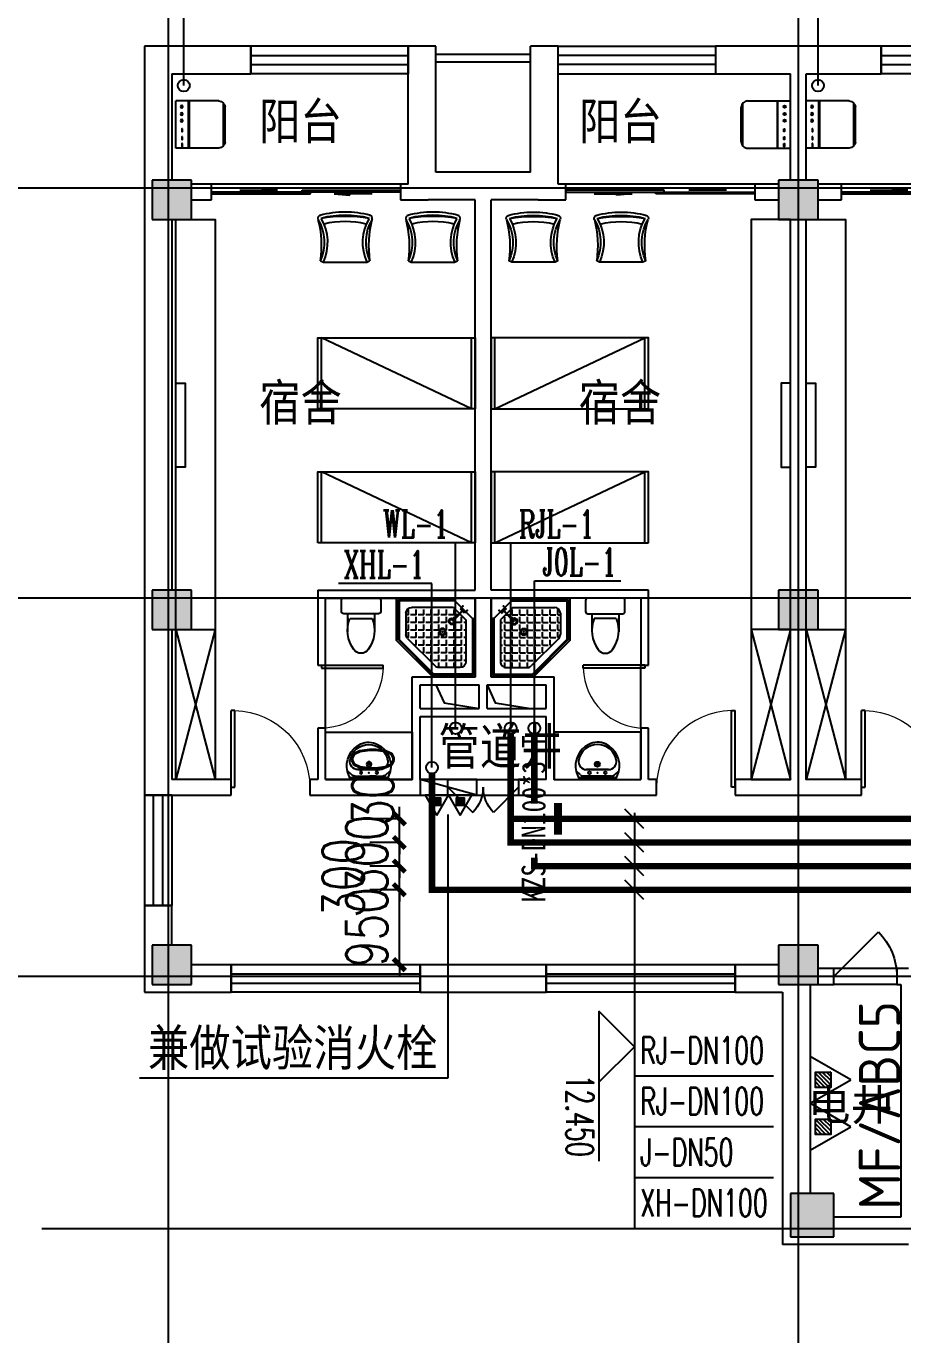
# Model space of a CAD drawing. Extents: x 0 to 2838408, y -923048 to 203859.
# Drawn here: x 2343416 to 2354543, y -625085 to -608488 of the extents above; entities that cross this region are included whole.
import ezdxf
from ezdxf.enums import TextEntityAlignment as Align

# ---------------------------------------------------------------- set-up
doc = ezdxf.new("R2010")
doc.units = 0
doc.header["$LTSCALE"] = 1000
for name, color, linetype in [('A-Fixt', 81, 'Continuous'), ('CLAYER', 7, 'Continuous'), ('COLUMN', 9, 'Continuous'), ('DIM_污水', 3, 'Continuous'), ('DIM_消防', 3, 'Continuous'), ('DIM_热给水', 3, 'Continuous'), ('DIM_给水', 3, 'Continuous'), ('DOOR_FIRE', 4, 'Continuous'), ('DOTE', 8, 'Continuous'), ('E2-栏杆', 92, 'Continuous'), ('EQUIP_灭火器', 7, 'Continuous'), ('PIPE-消防', 1, 'Continuous'), ('PIPE-热给水', 5, 'Continuous'), ('PIPE-给水', 3, 'Continuous'), ('PUB_HATCH', 8, 'Continuous'), ('PUB_TEXT', 7, 'Continuous'), ('TEXT_灭火器', 7, 'Continuous'), ('TWT_DIM', 3, 'Continuous'), ('TWT_ELEV', 3, 'Continuous'), ('TWT_LEAD', 3, 'Continuous'), ('VPIPE-污水', 2, 'Continuous'), ('VPIPE-消防', 1, 'Continuous'), ('VPIPE-热给水', 5, 'Continuous'), ('VPIPE-给水', 3, 'Continuous'), ('WALL', 9, 'Continuous'), ('WINDOW', 4, 'Continuous'), ('WP_F', 1, 'Continuous'), ('XREF', 8, 'Continuous'), ('抗震支吊架', 2, 'Continuous'), ('洁具', 213, 'Continuous'), ('配景', 3, 'Continuous'), ('附件', 70, 'Continuous')]:
    doc.layers.add(name, color=color, linetype=linetype)
doc.styles.add('_TCH_DIM_T3', font='SIMPLEX', dxfattribs={"width": 0.75, "bigfont": 'HZTXT'})
doc.styles.add('_TWT_DIM_ELE', font='SIMPLEX', dxfattribs={"width": 0.8, "height": 2.3, "bigfont": 'HZTXT'})
doc.styles.add('_TWT_PIPEDN', font='SIMPLEX', dxfattribs={"width": 0.8, "height": 2.3, "bigfont": 'HZTXT'})
doc.styles.add('_TWT_SERIAL', font='COMPLEX', dxfattribs={"width": 0.8, "height": 2.3, "bigfont": 'HZTXT'})
doc.styles.add('HZ', font='aaa等高度-单线.shx', dxfattribs={"width": 0.7, "height": 50, "bigfont": 'aaa-hztxt.shx'})
doc.styles.add('kzcad', font='', dxfattribs={"width": 0.8})
doc.styles.get("Standard").update_dxf_attribs({"font": 'geniso.shx', "bigfont": 'hztxt.shx'})
doc.styles.add('黑体', font='')
doc.styles.get('kzcad').set_extended_font_data('SimSun')
doc.styles.get('黑体').set_extended_font_data('SimHei')
doc.dimstyles.new('_TWT_ARCH&&150', dxfattribs={"dimtxt": 525, "dimasz": 150, "dimexe": 375, "dimexo": 450, "dimgap": 150, "dimtad": 1, "dimdec": 0, "dimzin": 0, "dimdsep": 46, "dimtxsty": '_TCH_DIM_T3', "dimblk": 'ARCHTICK', "dimcen": 0.09, "dimclrt": 7, "dimazin": 2, "dimtfac": 1, "dimtdec": 0, "dimtix": 1, "dimtmove": 2, "dimatfit": 3, "dimfxl": 1, "dimtolj": 1, "dimtzin": 0, "dimarcsym": 0})

# ---------------------------------------------------------------- blocks, each defined once
blk = doc.blocks.new('$TwtSys$00000546')
h = blk.add_hatch()
h.set_pattern_fill('ANSI31', color=256, scale=200, style=0)
h.set_pattern_definition([(45, (-38543.802, -6670.83), (-17.67767, 17.67767), [])])
h.paths.add_polyline_path([(-65, 174), (65, 174), (65, 44), (-65, 44)])
for points in [[(0, 344), (-198, 0), (198, 0)], [(-65, 174), (65, 174), (65, 44), (-65, 44)]]:
    blk.add_lwpolyline(points, close=True)
blk = doc.blocks.new('A$C29581A72')
at = {"layer": '附件'}
blk.add_line((750, 200), (30, 0), dxfattribs=at)
blk.add_lwpolyline([(30, 200), (750, 200), (750, 0), (30, 0), (30, 200)], dxfattribs=at)
blk.add_solid([(750, 200), (30, 0), (750, 0), (750, 200)], dxfattribs=at)
at = {"layer": 'EQUIP_灭火器', "xscale": 0.75, "yscale": -0.75, "zscale": 0.75, "rotation": 180}
for p in [(241, 200), (539, 200)]:
    blk.add_blockref('$TwtSys$00000546', p, dxfattribs=at)
at = {"style": 'HZ', "flags": 1}
for tag in ['WHAT', 'SPEC', 'UNIT']:
    blk.add_attdef(tag, (375, 0), '', height=0.001, dxfattribs=at)
blk = doc.blocks.new('1F平面-CAD导入_dwg_Drawing4_t3_dwg_$plan$00001613-474159-1F-927810-1F')
at = {"layer": '洁具'}
for p, q in [((-200, 170), (-430, 170)), ((-30, 250), (-170, 250)), ((-260, -140), (-260, 140)), ((-200, -170), (-200, -220)), ((-170, -250), (-30, -250))]:
    blk.add_line(p, q, dxfattribs=at)
for points in [[(-200, 220), (-200, 170), (-200, -170), (-430, -170)], [(0, -220), (0, 220)]]:
    blk.add_lwpolyline(points, dxfattribs=at)
for centre, radius, start, end in [((-413, -227), 398, 67.4505, 126.6381), ((-170, 220), 30, 90, 180), ((-30, 220), 30, 0, 90), ((-590, 0), 110, 123.4509, 236.5491), ((-413, 227), 398, 233.3619, 292.5495), ((-170, -220), 30, 180, 270), ((-30, -220), 30, 270, 0)]:
    blk.add_arc(centre, radius, start, end, dxfattribs=at)
blk = doc.blocks.new('$lvtry$00000169')
at = {"color": 0}
for p, q in [((259, -36), (259, 0)), ((259, -36), (36, -259)), ((276, -120), (120, -276)), ((144, -151), (291, -298)), ((151, -144), (298, -291)), ((259, -24), (976, -24)), ((259, -36), (964, -36)), ((270, -213), (270, -143)), ((276, -120), (808, -120)), ((366, -213), (366, -143)), ((462, -213), (462, -143)), ((558, -213), (558, -143)), ((655, -213), (655, -143)), ((751, -213), (751, -143)), ((847, -213), (847, -143)), ((964, -36), (976, -24)), ((964, -36), (964, -525)), ((976, -24), (976, -530)), ((36, -259), (0, -259)), ((24, -259), (24, -976)), ((36, -259), (36, -964)), ((120, -276), (120, -808)), ((120, -309), (147, -309)), ((173, -309), (173, -239)), ((173, -309), (243, -309)), ((183, -213), (205, -213)), ((220, -213), (243, -213)), ((270, -213), (340, -213)), ((270, -263), (270, -239)), ((334, -309), (340, -309)), ((366, -213), (436, -213)), ((366, -309), (366, -239)), ((366, -309), (436, -309)), ((462, -213), (532, -213)), ((462, -309), (462, -239)), ((462, -309), (532, -309)), ((558, -213), (628, -213)), ((558, -309), (558, -239)), ((558, -309), (628, -309)), ((655, -213), (725, -213)), ((655, -309), (655, -239)), ((655, -309), (725, -309)), ((751, -213), (821, -213)), ((751, -309), (751, -239)), ((751, -309), (821, -309)), ((847, -213), (880, -213)), ((847, -309), (847, -239)), ((847, -309), (880, -309)), ((880, -192), (880, -460)), ((120, -405), (147, -405)), ((173, -405), (173, -335)), ((173, -405), (243, -405)), ((173, -501), (173, -431)), ((270, -405), (270, -335)), ((270, -405), (340, -405)), ((270, -501), (270, -431)), ((366, -405), (366, -335)), ((366, -405), (379, -405)), ((366, -501), (366, -431)), ((462, -405), (462, -335)), ((462, -405), (532, -405)), ((462, -501), (462, -431)), ((558, -405), (558, -335)), ((558, -405), (628, -405)), ((558, -501), (558, -431)), ((655, -405), (655, -335)), ((655, -405), (725, -405)), ((655, -501), (655, -431)), ((751, -405), (751, -335)), ((751, -405), (821, -405)), ((751, -501), (751, -431)), ((847, -405), (847, -335)), ((847, -405), (880, -405)), ((847, -501), (847, -431)), ((120, -501), (147, -501)), ((120, -598), (147, -598)), ((173, -501), (243, -501)), ((173, -598), (173, -528)), ((173, -598), (243, -598)), ((173, -694), (173, -624)), ((270, -501), (340, -501)), ((270, -598), (270, -528)), ((270, -598), (340, -598)), ((270, -694), (270, -624)), ((366, -501), (436, -501)), ((366, -598), (366, -528)), ((366, -598), (436, -598)), ((366, -694), (366, -624)), ((462, -501), (532, -501)), ((462, -598), (462, -528)), ((462, -598), (532, -598)), ((462, -694), (462, -624)), ((859, -511), (511, -859)), ((964, -525), (525, -964)), ((976, -530), (530, -976)), ((558, -501), (628, -501)), ((558, -598), (558, -528)), ((558, -598), (628, -598)), ((558, -694), (558, -624)), ((655, -501), (725, -501)), ((655, -598), (655, -528)), ((655, -598), (725, -598)), ((655, -694), (655, -624)), ((751, -501), (821, -501)), ((751, -598), (751, -528)), ((751, -598), (773, -598)), ((847, -501), (867, -501)), ((964, -525), (976, -530)), ((120, -694), (147, -694)), ((120, -790), (147, -790)), ((173, -694), (243, -694)), ((173, -790), (173, -720)), ((173, -790), (243, -790)), ((173, -878), (173, -816)), ((270, -694), (340, -694)), ((270, -790), (270, -720)), ((270, -790), (340, -790)), ((270, -880), (270, -816)), ((366, -694), (436, -694)), ((366, -790), (366, -720)), ((366, -790), (436, -790)), ((366, -880), (366, -816)), ((462, -694), (532, -694)), ((462, -790), (462, -720)), ((462, -790), (532, -790)), ((462, -880), (462, -816)), ((558, -694), (628, -694)), ((558, -790), (558, -720)), ((558, -790), (580, -790)), ((655, -694), (676, -694)), ((36, -964), (24, -976)), ((24, -976), (530, -976)), ((36, -964), (525, -964)), ((192, -880), (460, -880)), ((525, -964), (530, -976))]:
    blk.add_line(p, q, dxfattribs=at)
blk.add_lwpolyline([(0, 0), (0, -1000), (540, -1000), (1000, -540), (1000, 0)], close=True)
for points in [[(0, 0), (0, -1000)], [(0, 0), (1000, 0)], [(1000, 0), (1000, -540)], [(136, -190), (148, -178), (132, -162), (121, -174)], [(190, -136), (178, -148), (162, -132), (174, -121)], [(1000, -540), (540, -1000)], [(0, -1000), (540, -1000)]]:
    blk.add_lwpolyline(points, close=True, dxfattribs=at)
for radius in [43.8, 31.1]:
    blk.add_circle((416, -428), radius, dxfattribs=at)
for centre, radius, start, end in [((808, -192), 72, 0, 90), ((296, -296), 40.6, 142.583, 128.4197), ((296, -296), 28.6, 145.828, 125.6599), ((808, -460), 72, 315, 0), ((192, -808), 72, 180, 270), ((460, -808), 72, 270, 315)]:
    blk.add_arc(centre, radius, start, end, dxfattribs=at)
for p in [(103, -156, 0), (156, -102, 0), (416, -428, 0)]:
    blk.add_point(p, dxfattribs=at)
blk = doc.blocks.new('$lvtry$00000178')
at = {"color": 0}
for p, q in [((-238, 0), (238, 0)), ((-214, -36), (-272, -91)), ((-180, -23), (180, -23)), ((-142, -105), (140, -105)), ((140, -105), (-142, -105)), ((216, -37), (268, -91))]:
    blk.add_line(p, q, dxfattribs=at)
blk.add_lwpolyline([(-104, -430, 0.224698), (110, -425, 0.348046), (269, -79), (239, 0), (-241, 0), (-271, -79, 0.356844)], format="xyb", close=True, dxfattribs=at)
for centre, radius in [((-100, -65), 16.3), ((1, -172), 31.6), ((100, -65), 16.3)]:
    blk.add_circle(centre, radius, dxfattribs=at)
at = {"color": 0, "lineweight": 13}
blk.add_circle((1, -172), 23, dxfattribs=at)
at = {"color": 0}
for centre, radius, start, end in [((-142, -205), 100, 90, 190.5602), ((-180, -73), 50, 90, 133.181), ((140, -205), 100, 349.4398, 90), ((180, -73), 50, 44.5607, 90), ((-1, -179), 243, 190.5602, 349.4398)]:
    blk.add_arc(centre, radius, start, end, dxfattribs=at)
for p in [(0, -65), (1, -172)]:
    blk.add_point(p, dxfattribs=at)
blk = doc.blocks.new('A$C70365C93')
at = {"layer": '洁具'}
blk.add_lwpolyline([(-1900, 2300), (-1900, 1700), (-800, 1700), (-800, 2300)], close=True, dxfattribs=at)
blk.add_blockref('$lvtry$00000178', (-1350, 2280), dxfattribs=at)
at = {"layer": '洁具', "rotation": 180}
blk.add_blockref('$lvtry$00000169', (0, 0), dxfattribs=at)
at = {"layer": '洁具', "extrusion": (0, 0, -1), "xscale": -1, "zscale": -1, "rotation": 90}
blk.add_blockref('1F平面-CAD导入_dwg_Drawing4_t3_dwg_$plan$00001613-474159-1F-927810-1F', (1450, 0), dxfattribs=at)
blk = doc.blocks.new('单人床')
at = {"layer": 'A-Fixt'}
for p, q in [((47774, 13973), (48674, 13973)), ((47774, 12073), (48674, 13973)), ((47774, 12073), (48674, 12073))]:
    blk.add_line(p, q, dxfattribs=at)
blk.add_lwpolyline([(47774, 14023), (48674, 14023), (48674, 12023), (47774, 12023), (47774, 14023)], dxfattribs=at)
blk = doc.blocks.new('CH_AP01')
for p, q in [((-311, 17), (-275, 0)), ((-275, 0), (275, 0)), ((275, 0), (311, 17))]:
    blk.add_line(p, q)
for centre, radius, start, end in [((-307, 555), 37.8, 100.1859, 202.8359), ((-1658, 202), 1360, 352.1659, 14.4283), ((-824, 250), 563, 335.5038, 31.0903), ((0, -579), 1213, 74.7104, 105.2896), ((0, -579), 1173, 75.0287, 104.9713), ((0, -1278), 1857, 80.611, 99.389), ((-824, 250), 603, 335.5038, 30.2691), ((0, -579), 1093, 75.8767, 104.1233), ((824, 250), 603, 149.7309, 204.4962), ((824, 250), 563, 148.9097, 204.4962), ((1658, 202), 1360, 165.5717, 187.8341), ((307, 555), 37.8, 337.1641, 79.8141)]:
    blk.add_arc(centre, radius, start, end)
blk = doc.blocks.new('A$C61295E98')
at = {"color": 3}
for p, q in [((544, 598), (0, 598)), ((0, 598), (0, 0)), ((161, 598), (161, 0)), ((170, 0), (170, 598)), ((603, 572), (603, 26)), ((624, 518), (624, 80)), ((544, 0), (0, 0))]:
    blk.add_line(p, q, dxfattribs=at)
for points in [[(82, 540), (75, 540), (75, 577), (82, 577)], [(82, 453), (75, 453), (75, 490), (82, 490)], [(82, 353), (75, 353), (75, 389), (82, 389)]]:
    blk.add_lwpolyline(points, close=True, dxfattribs=at)
for centre in [(74, 250), (74, 164), (74, 71)]:
    blk.add_circle(centre, 15.7, dxfattribs=at)
for centre, start, end in [((544, 518), 360, 90), ((544, 80), 270, 0)]:
    blk.add_arc(centre, 80, start, end, dxfattribs=at)
blk = doc.blocks.new('宿舍')
at = {"layer": 'A-Fixt'}
for p, q in [((47854, 13802), (48354, 15702)), ((48354, 13802), (47854, 15702)), ((47854, 13802), (48354, 13802))]:
    blk.add_line(p, q, dxfattribs=at)
for points in [[(47854, 8602), (48354, 8602), (48354, 15702), (47854, 15702)], [(47854, 10676), (47970, 10676), (47970, 11743), (47854, 11743)]]:
    blk.add_lwpolyline(points, close=True, dxfattribs=at)
at = {"xscale": -1, "rotation": 90}
for p in [(63677, 60475), (63677, 58775)]:
    blk.add_blockref('单人床', p, dxfattribs=at)
at = {"layer": 'A-Fixt', "xscale": -1, "rotation": 180}
for p in [(50002, 9140), (51117, 9140)]:
    blk.add_blockref('CH_AP01', p, dxfattribs=at)
at = {"layer": '配景', "color": 252}
blk.add_blockref('A$C61295E98', (47854, 7097), dxfattribs=at)
blk = doc.blocks.new('$WINLIB2D$00000001')
at = {"color": 0}
for points in [[(-0.5, 0.5), (-0.5, -0.5)], [(-0.5, 0.5), (0.5, 0.5)], [(0.5, -0.5), (0.5, 0.5)], [(0.5, 0.1667), (-0.5, 0.1667)], [(0.5, -0.1667), (-0.5, -0.1667)], [(-0.5, -0.5), (0.5, -0.5)]]:
    blk.add_lwpolyline(points, dxfattribs=at)
blk = doc.blocks.new('$DorLib2D$00000131')
at = {"color": 0, "linetype": 'Continuous'}
for p, q in [((0.15, 0.125), (0.2319, 0.1973)), ((0.2319, 0.1973), (0.2319, 0.125)), ((-0.5, 0.125), (-0.5, 0)), ((0.0192, 0.125), (-0.5, 0.125)), ((0.0192, 0), (0.0192, 0.125)), ((0.35, 0.125), (0.15, 0.125)), ((-0.5, 0), (0.0192, 0)), ((-0.024, 0), (0.5, 0)), ((-0.024, -0.125), (-0.024, 0)), ((0.5, 0), (0.5, -0.125)), ((-0.35, -0.125), (-0.15, -0.125)), ((-0.2319, -0.1973), (-0.2319, -0.125)), ((-0.15, -0.125), (-0.2319, -0.1973)), ((0.5, -0.125), (-0.024, -0.125))]:
    blk.add_line(p, q, dxfattribs=at)
blk = doc.blocks.new('$DorLib2D$00000114')
at = {"color": 0}
blk.add_line((0.5, 0), (-0.207, 0.707), dxfattribs=at)
blk.add_arc((0.5, 0), 1, 135, 180, dxfattribs=at)
blk = doc.blocks.new('$DorLib2D$00000116')
at = {"color": 0}
for p, q in [((-0.5, 0), (-0.146, 0.354)), ((0.5, 0), (0.146, 0.354))]:
    blk.add_line(p, q, dxfattribs=at)
for centre, start, end in [((-0.5, 0), 0, 45), ((0.5, 0), 135, 180)]:
    blk.add_arc(centre, 0.5, start, end, dxfattribs=at)
blk = doc.blocks.new('$DorLib2D$00000001')
for p, q in [((0.45, 0.975), (0.5, 0.975)), ((0.45, 0), (0.45, 0.975)), ((0.5, 0), (0.5, 0.975)), ((0.5, 0), (0.45, 0))]:
    blk.add_line(p, q)
at = {"lineweight": 13}
blk.add_arc((0.475, 0), 0.975, 91.4693, 180, dxfattribs=at)
blk = doc.blocks.new('4F1')
at = {"layer": 'PUB_HATCH'}
for points in [[(2345516.7, -610441.3), (2345016.7, -610441.3), (2345016.7, -610941.3), (2345516.7, -610941.3)], [(2353466.7, -610441.3), (2352966.7, -610441.3), (2352966.7, -610941.3), (2353466.7, -610941.3)], [(2345516.7, -615641.3), (2345016.7, -615641.3), (2345016.7, -616141.3), (2345516.7, -616141.3)], [(2353466.7, -615641.3), (2352966.7, -615641.3), (2352966.7, -616141.3), (2353466.7, -616141.3)], [(2345516.7, -620141.3), (2345016.7, -620141.3), (2345016.7, -620641.3), (2345516.7, -620641.3)], [(2353466.7, -620141.3), (2352966.7, -620141.3), (2352966.7, -620641.3), (2353466.7, -620641.3)], [(2353666.7, -623291.3), (2353116.7, -623291.3), (2353116.7, -623841.3), (2353666.7, -623841.3)]]:
    blk.add_hatch(color=256, dxfattribs=at).paths.add_polyline_path(points)
for points in [[(2348616.7, -616841.3), (2348720.3, -617071.5), (2349166.7, -617141.3)], [(2349266.7, -616841.3), (2349370.3, -617071.5), (2349816.7, -617141.3)]]:
    blk.add_lwpolyline(points)
at = {"layer": 'COLUMN'}
for p, q in [((2345516.7, -610441.3), (2345016.7, -610441.3)), ((2345016.7, -610441.3), (2345016.7, -610941.3)), ((2345516.7, -610941.3), (2345516.7, -610441.3)), ((2353466.7, -610441.3), (2352966.7, -610441.3)), ((2352966.7, -610441.3), (2352966.7, -610941.3)), ((2353466.7, -610941.3), (2353466.7, -610441.3)), ((2345016.7, -610941.3), (2345516.7, -610941.3)), ((2352966.7, -610941.3), (2353466.7, -610941.3)), ((2345516.7, -615641.3), (2345016.7, -615641.3)), ((2345016.7, -615641.3), (2345016.7, -616141.3)), ((2345516.7, -616141.3), (2345516.7, -615641.3)), ((2353466.7, -615641.3), (2352966.7, -615641.3)), ((2352966.7, -615641.3), (2352966.7, -616141.3)), ((2353466.7, -616141.3), (2353466.7, -615641.3)), ((2345016.7, -616141.3), (2345516.7, -616141.3)), ((2352966.7, -616141.3), (2353466.7, -616141.3)), ((2345516.7, -620141.3), (2345016.7, -620141.3)), ((2345016.7, -620141.3), (2345016.7, -620641.3)), ((2345516.7, -620641.3), (2345516.7, -620141.3)), ((2353466.7, -620141.3), (2352966.7, -620141.3)), ((2352966.7, -620141.3), (2352966.7, -620641.3)), ((2353466.7, -620641.3), (2353466.7, -620141.3)), ((2345016.7, -620641.3), (2345516.7, -620641.3)), ((2352966.7, -620641.3), (2353466.7, -620641.3)), ((2353666.7, -623291.3), (2353116.7, -623291.3)), ((2353116.7, -623291.3), (2353116.7, -623841.3)), ((2353666.7, -623841.3), (2353666.7, -623291.3)), ((2353116.7, -623841.3), (2353666.7, -623841.3))]:
    blk.add_line(p, q, dxfattribs=at)
at = {"layer": 'DOOR_FIRE'}
for p, q in [((2348766.7, -618041.3), (2349666.7, -618041.3)), ((2348766.7, -618241.3), (2349666.7, -618241.3)), ((2354466.7, -620441.3, 100), (2353666.7, -620441.3, 100)), ((2354466.7, -620641.3, 100), (2353666.7, -620641.3, 100))]:
    blk.add_line(p, q, dxfattribs=at)
at = {"layer": 'DOTE'}
for p, q in [((2345216.7, -606941.3), (2345216.7, -690141.3)), ((2345216.7, -606941.3), (2345216.7, -612391.2)), ((2353216.7, -606941.3), (2353216.7, -690141.3)), ((2453916.7, -610541.3), (2343216.7, -610541.3)), ((2453916.7, -610541.3), (2343216.7, -610541.3)), ((2346821.2, -610541.3), (2343216.7, -610541.3)), ((2453916.7, -615741.3), (2343216.7, -615741.3)), ((2453916.7, -620541.3), (2343216.7, -620541.3)), ((2364062.1, -623741.3), (2343616.1, -623741.3))]:
    blk.add_line(p, q, dxfattribs=at)
at = {"layer": 'E2-栏杆'}
for points in [[(2348616.7, -608841.3), (2349816.7, -608841.3)], [(2348616.7, -608941.3), (2349816.7, -608941.3)]]:
    blk.add_lwpolyline(points, dxfattribs=at)
at = {"layer": 'WALL'}
for p, q in [((2346266.7, -608741.3), (2344916.7, -608741.3)), ((2344916.7, -608741.3), (2344916.7, -610541.3)), ((2346266.7, -609091.3), (2346266.7, -608741.3)), ((2348616.7, -608741.3), (2348266.7, -608741.3)), ((2348266.7, -608741.3), (2348266.7, -609091.3)), ((2348616.7, -610341.3), (2348616.7, -608741.3)), ((2349816.7, -610341.3), (2349816.7, -608741.3)), ((2350166.7, -608741.3), (2349816.7, -608741.3)), ((2350166.7, -609091.3), (2350166.7, -608741.3)), ((2353216.7, -608741.3), (2352166.7, -608741.3)), ((2352166.7, -608741.3), (2352166.7, -609091.3)), ((2354266.7, -608741.3), (2353216.7, -608741.3)), ((2354266.7, -609091.3), (2354266.7, -608741.3)), ((2345266.7, -609091.3), (2346266.7, -609091.3)), ((2345266.7, -609091.3), (2345266.7, -610441.3)), ((2348266.7, -610491.3), (2348266.7, -609091.3)), ((2350166.7, -610491.3), (2350166.7, -609091.3)), ((2352166.7, -609091.3), (2353116.7, -609091.3)), ((2353116.7, -610441.3), (2353116.7, -609091.3)), ((2353316.7, -609091.3), (2354266.7, -609091.3)), ((2353316.7, -610441.3), (2353316.7, -609091.3)), ((2349216.7, -610341.3), (2348616.7, -610341.3)), ((2349816.7, -610341.3), (2349216.7, -610341.3)), ((2344916.7, -610541.3), (2344916.7, -615891.3)), ((2345766.7, -610491.3), (2345516.7, -610491.3)), ((2345766.7, -610691.3), (2345766.7, -610491.3)), ((2348266.7, -610491.3), (2348166.7, -610491.3)), ((2348166.7, -610491.3), (2348166.7, -610691.3)), ((2350266.7, -610491.3), (2350166.7, -610491.3)), ((2350266.7, -610691.3), (2350266.7, -610491.3)), ((2352966.7, -610491.3), (2352666.7, -610491.3)), ((2352666.7, -610491.3), (2352666.7, -610691.3)), ((2353766.7, -610491.3), (2353466.7, -610491.3)), ((2353766.7, -610691.3), (2353766.7, -610491.3)), ((2345516.7, -610691.3), (2345766.7, -610691.3)), ((2348166.7, -610691.3), (2348516.7, -610691.3)), ((2349116.7, -610691.3), (2348516.7, -610691.3)), ((2349116.7, -615641.3), (2349116.7, -610691.3)), ((2349916.7, -610691.3), (2349316.7, -610691.3)), ((2349316.7, -615641.3), (2349316.7, -610691.3)), ((2349916.7, -610691.3), (2350266.7, -610691.3)), ((2352666.7, -610691.3), (2352966.7, -610691.3)), ((2353466.7, -610691.3), (2353766.7, -610691.3)), ((2345266.7, -610941.3), (2345266.7, -615641.3)), ((2353116.7, -615641.3), (2353116.7, -610941.3)), ((2353316.7, -615641.3), (2353316.7, -610941.3)), ((2347116.7, -615641.3), (2349116.7, -615641.3)), ((2347116.7, -615641.3), (2347116.7, -616591.3)), ((2347216.7, -615741.3), (2349116.7, -615741.3)), ((2347216.7, -616591.3), (2347216.7, -615741.3)), ((2349116.7, -616741.3), (2349116.7, -615741.3)), ((2351316.7, -615641.3), (2349316.7, -615641.3)), ((2349316.7, -616741.3), (2349316.7, -615741.3)), ((2351216.7, -615741.3), (2349316.7, -615741.3)), ((2351216.7, -615741.3), (2351216.7, -616591.3)), ((2351316.7, -616591.3), (2351316.7, -615641.3)), ((2344916.7, -615891.3), (2344916.7, -618141.3)), ((2345266.7, -616141.3), (2345266.7, -618041.3)), ((2353116.7, -618041.3), (2353116.7, -616141.3)), ((2353316.7, -618041.3), (2353316.7, -616141.3)), ((2347116.7, -616591.3), (2347216.7, -616591.3)), ((2351216.7, -616591.3), (2351316.7, -616591.3)), ((2348316.7, -616741.3), (2349116.7, -616741.3)), ((2348316.7, -617241.3), (2348316.7, -616741.3)), ((2349316.7, -616741.3), (2350116.7, -616741.3)), ((2350116.7, -617241.3), (2350116.7, -616741.3)), ((2348416.7, -616841.3), (2349166.7, -616841.3)), ((2348416.7, -617141.3), (2348416.7, -616841.3)), ((2349166.7, -617141.3), (2349166.7, -616841.3)), ((2349266.7, -616841.3), (2350016.7, -616841.3)), ((2349266.7, -617141.3), (2349266.7, -616841.3)), ((2350016.7, -617141.3), (2350016.7, -616841.3)), ((2348316.7, -618041.3), (2348316.7, -617241.3)), ((2348416.7, -617141.3), (2349166.7, -617141.3)), ((2348416.7, -617241.3), (2349216.7, -617241.3)), ((2348416.7, -618041.3), (2348416.7, -617241.3)), ((2349216.7, -617241.3), (2350016.7, -617241.3)), ((2349266.7, -617141.3), (2350016.7, -617141.3)), ((2350016.7, -618041.3), (2350016.7, -617241.3)), ((2350116.7, -618041.3), (2350116.7, -617241.3)), ((2347216.7, -617391.3), (2347116.7, -617391.3)), ((2347116.7, -617391.3), (2347116.7, -618041.3)), ((2347216.7, -618041.3), (2347216.7, -617391.3)), ((2351316.7, -617391.3), (2351216.7, -617391.3)), ((2351216.7, -617391.3), (2351216.7, -618041.3)), ((2351316.7, -618041.3), (2351316.7, -617391.3)), ((2346016.7, -618041.3), (2345266.7, -618041.3)), ((2346016.7, -618241.3), (2346016.7, -618041.3)), ((2347116.7, -618041.3), (2347016.7, -618041.3)), ((2347016.7, -618041.3), (2347016.7, -618241.3)), ((2347216.7, -618041.3), (2348316.7, -618041.3)), ((2348766.7, -618041.3), (2348416.7, -618041.3)), ((2348766.7, -618241.3), (2348766.7, -618041.3)), ((2350016.7, -618041.3), (2349666.7, -618041.3)), ((2349666.7, -618041.3), (2349666.7, -618241.3)), ((2350116.7, -618041.3), (2351216.7, -618041.3)), ((2351416.7, -618041.3), (2351316.7, -618041.3)), ((2351416.7, -618241.3), (2351416.7, -618041.3)), ((2353116.7, -618041.3), (2352416.7, -618041.3)), ((2352416.7, -618041.3), (2352416.7, -618241.3)), ((2354016.7, -618041.3), (2353316.7, -618041.3)), ((2354016.7, -618241.3), (2354016.7, -618041.3)), ((2344916.7, -618141.3), (2344916.7, -618241.3)), ((2344916.7, -618241.3), (2345266.7, -618241.3)), ((2345266.7, -618241.3), (2346016.7, -618241.3)), ((2347016.7, -618241.3), (2347116.7, -618241.3)), ((2347116.7, -618241.3), (2348316.7, -618241.3)), ((2348316.7, -618241.3), (2348766.7, -618241.3)), ((2349666.7, -618241.3), (2350116.7, -618241.3)), ((2350116.7, -618241.3), (2351316.7, -618241.3)), ((2351316.7, -618241.3), (2351416.7, -618241.3)), ((2352416.7, -618241.3), (2353216.7, -618241.3)), ((2353216.7, -618241.3), (2354016.7, -618241.3)), ((2345266.7, -619641.3), (2344916.7, -619641.3)), ((2344916.7, -619641.3), (2344916.7, -620741.3)), ((2345266.7, -620141.3), (2345266.7, -619641.3)), ((2346017.2, -620391.3), (2345516.7, -620391.3)), ((2346017.2, -620741.3), (2346017.2, -620391.3)), ((2350016.7, -620391.3), (2348417.2, -620391.3)), ((2348417.2, -620391.3), (2348417.2, -620741.3)), ((2350016.7, -620741.3), (2350016.7, -620391.3)), ((2352966.7, -620391.3), (2352416.7, -620391.3)), ((2352416.7, -620391.3), (2352416.7, -620741.3)), ((2353666.7, -620441.3), (2353466.7, -620441.3)), ((2353666.7, -620641.3), (2353666.7, -620441.3)), ((2354616.7, -620441.3), (2354466.7, -620441.3)), ((2354466.7, -620441.3), (2354466.7, -620641.3)), ((2344916.7, -620741.3), (2346017.2, -620741.3)), ((2348417.2, -620741.3), (2350016.7, -620741.3)), ((2352416.7, -620741.3), (2353016.7, -620741.3)), ((2353016.7, -620741.3), (2353016.7, -623941.3)), ((2353366.7, -620641.3), (2353366.7, -623291.3)), ((2353466.7, -620641.3), (2353666.7, -620641.3)), ((2354466.7, -620641.3), (2354516.7, -620641.3)), ((2354516.7, -620641.3), (2354516.7, -623591.3)), ((2354516.7, -623591.3), (2353666.7, -623591.3)), ((2354616.7, -623941.3), (2353016.7, -623941.3))]:
    blk.add_line(p, q, dxfattribs=at)
at = {"layer": 'WINDOW'}
for p, q in [((2348166.7, -610491.3), (2345766.7, -610491.3)), ((2352666.7, -610491.3), (2350266.7, -610491.3)), ((2356166.7, -610491.3), (2353766.7, -610491.3)), ((2347216.7, -617391.3), (2347216.7, -616591.3)), ((2351216.7, -617391.3), (2351216.7, -616591.3))]:
    blk.add_line(p, q, dxfattribs=at)
at = {"xscale": -1, "rotation": 180}
for name, p in [('宿舍', (2297462.9, -602339.6)), ('宿舍', (2305462.9, -602339.6)), ('A$C70365C93', (2349116.7, -615741.3))]:
    blk.add_blockref(name, p, dxfattribs=at)
at = {"rotation": 180}
for name, p in [('宿舍', (2400970.6, -602339.6)), ('A$C70365C93', (2349316.7, -615741.3))]:
    blk.add_blockref(name, p, dxfattribs=at)
at = {"layer": 'DOOR_FIRE', "xscale": 900, "yscale": -900, "zscale": 200}
blk.add_blockref('$DorLib2D$00000116', (2349216.7, -618141.3), dxfattribs=at)
at = {"layer": 'DOOR_FIRE', "xscale": 800, "yscale": -800, "zscale": 200, "rotation": 180}
blk.add_blockref('$DorLib2D$00000114', (2354066.7, -620541.3), dxfattribs=at)
at = {"layer": 'WINDOW'}
for name, p, xscale, yscale, zscale, rotation in [('$WINLIB2D$00000001', (2347266.7, -608916.3), 2000, 350, 2000, 180.000000000001), ('$WINLIB2D$00000001', (2351166.7, -608916.3), -2000, 350, -2000, 180), ('$WINLIB2D$00000001', (2355266.7, -608916.3), 2000, 350, 2000, 179.999999999997), ('$DorLib2D$00000131', (2346966.7, -610591.3), 2400, -200, 2400, 180), ('$DorLib2D$00000131', (2351466.7, -610591.3), -2400, -200, -2400, 180), ('$DorLib2D$00000131', (2354966.7, -610591.3), 2400, -200, 2400, 180), ('$DorLib2D$00000001', (2347166.7, -616991.3), 800, -800, 800, 90), ('$DorLib2D$00000001', (2351266.7, -616991.3), 800, 800, 800, 90), ('$WINLIB2D$00000001', (2345091.7, -618941.3), 1400, 350, 1400, 270.0000000000056), ('$WINLIB2D$00000001', (2347217.2, -620566.3), 2400, 350, 2400, 179.9999999999996), ('$WINLIB2D$00000001', (2351216.7, -620566.3), 2400, 350, 2400, 179.9999999999996)]:
    blk.add_blockref(name, p, dxfattribs=dict(at, xscale=xscale, yscale=yscale, zscale=zscale, rotation=rotation))
at = {"layer": 'WINDOW', "yscale": 1000}
for p, xscale, zscale in [((2346516.7, -618141.3), -1000, -1000), ((2351916.7, -618141.3), 1000, 1000), ((2354516.7, -618141.3), -1000, -1000)]:
    blk.add_blockref('$DorLib2D$00000001', p, dxfattribs=dict(at, xscale=xscale, zscale=zscale))
at = {"layer": 'CLAYER'}
blk.add_text('管道井', height=525, dxfattribs=at).set_placement((2348649.1, -617904.3))
at = {"layer": 'CLAYER', "style": '黑体'}
blk.add_text('电井', height=394.3, dxfattribs=at).set_placement((2353339.4, -622365.2))
at = {"layer": 'PUB_TEXT'}
for s, p in [('阳台', (2346373.5, -609973.2)), ('阳台', (2350433.9, -609973.2)), ('宿舍', (2346373.5, -613541)), ('宿舍', (2350427.9, -613541))]:
    blk.add_text(s, height=525, dxfattribs=at).set_placement(p)
blk = doc.blocks.new('_ArchTick')
at = {"color": 0, "linetype": 'ByBlock', "const_width": 0.4}
blk.add_lwpolyline([(-0.5, -0.5), (0.5, 0.5)], dxfattribs=at)
blk = doc.blocks.new('*D3001')
at = {"layer": 'Defpoints', "color": 0, "linetype": 'ByBlock', "transparency": 16777216}
for p in [(2348153, -618541), (2348567, -618541), (2348567, -618841)]:
    blk.add_point(p, dxfattribs=at)
at = {"layer": 'TWT_DIM', "color": 0, "linetype": 'ByBlock', "lineweight": -2, "transparency": 16777216}
for p, q in [((2348153, -618541), (2348153, -618391)), ((2348117, -618541), (2347778, -618541)), ((2348153, -618841), (2348153, -618541)), ((2348117, -618841), (2347778, -618841)), ((2348153, -618841), (2348153, -618991))]:
    blk.add_line(p, q, dxfattribs=at)
at = {"layer": 'TWT_DIM', "color": 0, "linetype": 'ByBlock', "lineweight": -2, "transparency": 16777216, "xscale": 150, "yscale": 150, "zscale": 150}
for p, rotation in [((2348153, -618541), 270), ((2348153, -618841), 90)]:
    blk.add_blockref('_ArchTick', p, dxfattribs=dict(at, rotation=rotation))
at = {"layer": 'TWT_DIM', "color": 7, "linetype": 'ByBlock', "transparency": 16777216, "insert": (2347815, -618121), "char_height": 525, "attachment_point": 5, "rotation": 90, "style": '_TCH_DIM_T3'}
blk.add_mtext('\\A1;300', dxfattribs=at)
blk = doc.blocks.new('*D3002')
at = {"layer": 'Defpoints', "color": 0, "linetype": 'ByBlock', "transparency": 16777216}
for p in [(2348153, -618841), (2348567, -618841), (2348567, -619141)]:
    blk.add_point(p, dxfattribs=at)
at = {"layer": 'TWT_DIM', "color": 0, "linetype": 'ByBlock', "lineweight": -2, "transparency": 16777216}
for p, q in [((2348153, -618841), (2348153, -618691)), ((2348117, -618841), (2347778, -618841)), ((2348153, -619141), (2348153, -618841)), ((2348117, -619141), (2347778, -619141)), ((2348153, -619141), (2348153, -619291))]:
    blk.add_line(p, q, dxfattribs=at)
at = {"layer": 'TWT_DIM', "color": 0, "linetype": 'ByBlock', "lineweight": -2, "transparency": 16777216, "xscale": 150, "yscale": 150, "zscale": 150}
for p, rotation in [((2348153, -618841), 270), ((2348153, -619141), 90)]:
    blk.add_blockref('_ArchTick', p, dxfattribs=dict(at, rotation=rotation))
at = {"layer": 'TWT_DIM', "color": 7, "linetype": 'ByBlock', "transparency": 16777216, "insert": (2347740, -618991), "char_height": 525, "attachment_point": 5, "rotation": 90, "style": '_TCH_DIM_T3'}
blk.add_mtext('\\A1;300', dxfattribs=at)
blk = doc.blocks.new('*D3003')
at = {"layer": 'Defpoints', "color": 0, "linetype": 'ByBlock', "transparency": 16777216}
for p in [(2348153, -619141), (2348567, -619141), (2348567, -619441)]:
    blk.add_point(p, dxfattribs=at)
at = {"layer": 'TWT_DIM', "color": 0, "linetype": 'ByBlock', "lineweight": -2, "transparency": 16777216}
for p, q in [((2348153, -619141), (2348153, -618991)), ((2348117, -619141), (2347778, -619141)), ((2348153, -619441), (2348153, -619141)), ((2348117, -619441), (2347778, -619441)), ((2348153, -619441), (2348153, -619591))]:
    blk.add_line(p, q, dxfattribs=at)
at = {"layer": 'TWT_DIM', "color": 0, "linetype": 'ByBlock', "lineweight": -2, "transparency": 16777216, "xscale": 150, "yscale": 150, "zscale": 150}
for p, rotation in [((2348153, -619141), 270), ((2348153, -619441), 90)]:
    blk.add_blockref('_ArchTick', p, dxfattribs=dict(at, rotation=rotation))
at = {"layer": 'TWT_DIM', "color": 7, "linetype": 'ByBlock', "transparency": 16777216, "insert": (2347440, -619291), "char_height": 525, "attachment_point": 5, "rotation": 90, "style": '_TCH_DIM_T3'}
blk.add_mtext('\\A1;300', dxfattribs=at)
blk = doc.blocks.new('*D3004')
at = {"layer": 'Defpoints', "color": 0, "linetype": 'ByBlock', "transparency": 16777216}
for p in [(2348153, -619441), (2348567, -619441), (2348567, -620391)]:
    blk.add_point(p, dxfattribs=at)
at = {"layer": 'TWT_DIM', "color": 0, "linetype": 'ByBlock', "lineweight": -2, "transparency": 16777216}
for p, q in [((2348153, -619441), (2348153, -619291)), ((2348117, -619441), (2347778, -619441)), ((2348153, -620391), (2348153, -619441)), ((2348117, -620391), (2347778, -620391)), ((2348153, -620391), (2348153, -620541))]:
    blk.add_line(p, q, dxfattribs=at)
at = {"layer": 'TWT_DIM', "color": 0, "linetype": 'ByBlock', "lineweight": -2, "transparency": 16777216, "xscale": 150, "yscale": 150, "zscale": 150}
for p, rotation in [((2348153, -619441), 270), ((2348153, -620391), 90)]:
    blk.add_blockref('_ArchTick', p, dxfattribs=dict(at, rotation=rotation))
at = {"layer": 'TWT_DIM', "color": 7, "linetype": 'ByBlock', "transparency": 16777216, "insert": (2347740, -619916), "char_height": 525, "attachment_point": 5, "rotation": 90, "style": '_TCH_DIM_T3'}
blk.add_mtext('\\A1;950', dxfattribs=at)

msp = doc.modelspace()

# ---------------------------------------------------------------- hatches: boundary and pattern name
at = {"layer": 'PIPE-消防'}
for points in [[(2348566.7, -619441.3), (2348525.5, -619441.3), (2348525.5, -619482.5)], [(2348566.7, -619441.3), (2348566.7, -619482.5), (2348525.5, -619482.5)]]:
    msp.add_hatch(color=256, dxfattribs=at).paths.add_polyline_path(points)
at = {"layer": 'PIPE-热给水'}
for points in [[(2349566.7, -618841.3), (2349566.7, -618882.5), (2349525.5, -618882.5)], [(2349566.7, -618841.3), (2349525.5, -618841.3), (2349525.5, -618882.5)]]:
    msp.add_hatch(color=256, dxfattribs=at).paths.add_polyline_path(points)
at = {"layer": 'PIPE-给水'}
for points in [[(2349866.7, -619141.3), (2349825.5, -619141.3), (2349825.5, -619182.5)], [(2349866.7, -619141.3), (2349866.7, -619182.5), (2349825.5, -619182.5)]]:
    msp.add_hatch(color=256, dxfattribs=at).paths.add_polyline_path(points)

# ---------------------------------------------------------------- linework, layer by layer
at = {"layer": 'DIM_污水', "linetype": 'ByBlock'}
for p, q in [((2345416.7, -609241.3), (2345416.7, -608003.1)), ((2353466.7, -609241.3), (2353466.7, -608003.1))]:
    msp.add_line(p, q, dxfattribs=at)
at = {"layer": 'DIM_污水'}
for p, q in [((2348866.7, -615041.3), (2347874.2, -615041.3)), ((2348866.7, -617391.3), (2348866.7, -615041.3))]:
    msp.add_line(p, q, dxfattribs=at)
at = {"layer": 'DIM_消防'}
for p, q in [((2348566.7, -615554.8), (2347379.6, -615554.8)), ((2348566.7, -617891.3), (2348566.7, -615554.8))]:
    msp.add_line(p, q, dxfattribs=at)
at = {"layer": 'DIM_热给水'}
for p, q in [((2349566.7, -617391.3), (2349566.7, -615041.3)), ((2349566.7, -615041.3), (2350684.6, -615041.3))]:
    msp.add_line(p, q, dxfattribs=at)
at = {"layer": 'DIM_热给水', "linetype": 'ByBlock'}
for p, q in [((2351257.6, -618663.3), (2351013.7, -618419.3)), ((2351135.7, -618466.3), (2351135.7, -621800)), ((2351257.6, -618963.3), (2351013.7, -618719.3)), ((2351257.6, -619263.3), (2351013.7, -619019.3)), ((2351257.6, -619563.3), (2351013.7, -619319.3)), ((2351135.7, -621800), (2352903.5, -621800)), ((2351135.7, -621800), (2351135.7, -623735)), ((2351135.7, -622445), (2352903.5, -622445)), ((2351135.7, -623090), (2352903.5, -623090)), ((2351135.7, -623735), (2352903.5, -623735))]:
    msp.add_line(p, q, dxfattribs=at)
at = {"layer": 'DIM_给水'}
for p, q in [((2349866.7, -617391.3), (2349866.7, -615524.3)), ((2349866.7, -615524.3), (2350965.1, -615524.3))]:
    msp.add_line(p, q, dxfattribs=at)
at = {"layer": 'PIPE-消防', "ltscale": 1.5, "const_width": 82.5}
for points in [[(2348566.7, -617966.3), (2348566.7, -619441.3)], [(2358595.6, -619441.3), (2348566.7, -619441.3)]]:
    msp.add_lwpolyline(points, dxfattribs=at)
at = {"layer": 'PIPE-热给水', "ltscale": 1.5, "const_width": 82.5}
for points in [[(2349566.7, -618541.3), (2349566.7, -617466.3)], [(2349566.7, -618841.3), (2349566.7, -618541.3)], [(2357566.7, -618541.3), (2349566.7, -618541.3)], [(2359101.1, -618841.3), (2349566.7, -618841.3)]]:
    msp.add_lwpolyline(points, dxfattribs=at)
at = {"layer": 'PIPE-给水', "ltscale": 1.5, "const_width": 82.5}
for points in [[(2349866.7, -617466.3), (2349866.7, -618350)], [(2349866.7, -619032.5), (2349866.7, -619141.3)], [(2357866.7, -619141.3), (2349866.7, -619141.3)]]:
    msp.add_lwpolyline(points, dxfattribs=at)
at = {"layer": 'TWT_ELEV', "linetype": 'ByBlock'}
for p, q in [((2351135.7, -621432), (2350685.7, -620982)), ((2350685.7, -620982), (2350685.7, -622882.9)), ((2351135.7, -621267.8), (2351135.7, -621882)), ((2351135.7, -621432), (2350685.7, -621882))]:
    msp.add_line(p, q, dxfattribs=at)
at = {"layer": 'TWT_LEAD', "linetype": 'ByBlock'}
for p, q in [((2348768.9, -618484.2), (2348768.9, -621830.6)), ((2348768.9, -621830.6), (2344856.2, -621830.6))]:
    msp.add_line(p, q, dxfattribs=at)
at = {"layer": 'VPIPE-污水'}
for centre in [(2345416.7, -609241.3), (2353466.7, -609241.3), (2348866.7, -617391.3)]:
    msp.add_circle(centre, 75, dxfattribs=at)
at = {"layer": 'VPIPE-消防'}
msp.add_circle((2348566.7, -617891.3), 75, dxfattribs=at)
at = {"layer": 'VPIPE-热给水'}
msp.add_circle((2349566.7, -617391.3), 75, dxfattribs=at)
at = {"layer": 'VPIPE-给水'}
msp.add_circle((2349866.7, -617391.3), 75, dxfattribs=at)
at = {"layer": '抗震支吊架', "color": 2, "const_width": 100}
msp.add_lwpolyline([(2350166.7, -618741.3), (2350166.7, -618341.3)], dxfattribs=at)

# ---------------------------------------------------------------- block references
at = {"layer": 'EQUIP_灭火器', "linetype": 'ByBlock', "xscale": 1.5, "yscale": 1.5, "zscale": 1.5, "rotation": 270}
for p in [(2353366.7, -621850.7), (2353366.7, -622445.8)]:
    msp.add_blockref('$TwtSys$00000546', p, dxfattribs=at)
at = {"layer": 'WP_F', "xscale": -1, "rotation": 180}
msp.add_blockref('A$C29581A72', (2348386.7, -618041.3), dxfattribs=at)
at = {"layer": 'XREF'}
msp.add_blockref('4F1', (0, 0), dxfattribs=at)

# ---------------------------------------------------------------- texts
at = {"layer": 'DIM_污水', "color": 7, "style": '_TWT_SERIAL', "width": 0.64}
msp.add_text('WL-1', height=345, dxfattribs=at).set_placement((2347943.2, -614972.3))
at = {"layer": 'DIM_消防', "color": 7, "style": '_TWT_SERIAL', "width": 0.64}
msp.add_text('XHL-1', height=345, dxfattribs=at).set_placement((2347448.6, -615485.8))
at = {"layer": 'DIM_热给水', "color": 7, "style": '_TWT_SERIAL', "width": 0.64}
msp.add_text('RJL-1', height=345, dxfattribs=at).set_placement((2349669.4, -614972.3))
at = {"layer": 'DIM_热给水', "color": 7, "linetype": 'ByBlock', "style": '_TWT_PIPEDN', "width": 0.64}
for s, p in [('RJ-DN100', (2351210.7, -621650)), ('RJ-DN100', (2351210.7, -622295)), ('XH-DN100', (2351210.7, -623585))]:
    msp.add_text(s, height=345, dxfattribs=at).set_placement(p)
at = {"layer": 'DIM_热给水', "color": 251, "linetype": 'ByBlock', "style": '_TWT_PIPEDN', "width": 0.64}
msp.add_text('J-DN50', height=345, dxfattribs=at).set_placement((2351210.7, -622940))
at = {"layer": 'DIM_给水', "color": 7, "style": '_TWT_SERIAL', "width": 0.64}
msp.add_text('J0L-1', height=345, dxfattribs=at).set_placement((2349970.8, -615455.3))
at = {"layer": 'TEXT_灭火器', "linetype": 'ByBlock'}
msp.add_text('MF/ABC5', height=525, rotation=90, dxfattribs=at).set_placement((2354510.3, -623497.9))
at = {"layer": 'TWT_ELEV', "color": 7, "linetype": 'ByBlock', "style": '_TWT_DIM_ELE', "width": 0.64}
msp.add_text('12.450', height=345, rotation=270, dxfattribs=at).set_placement((2350271.7, -621786.5))
at = {"layer": 'TWT_LEAD', "color": 7, "linetype": 'ByBlock'}
msp.add_text('兼做试验消火栓', height=525, dxfattribs=at).set_placement((2344961.2, -621725.6))
at = {"layer": '抗震支吊架', "color": 2, "style": 'kzcad', "width": 0.8}
msp.add_text('KZS-DN100*3-T', height=300, rotation=89.88539, dxfattribs=at).set_placement((2350006.7, -618541.3), align=Align.CENTER)

# ---------------------------------------------------------------- dimensions: what is measured, and where the dimension line sits
at = {"layer": 'TWT_DIM', "linetype": 'ByBlock'}
for base, p1, p2, picture, middle in [((2348152.7, -618541.3), (2348566.7, -618841.3), (2348566.7, -618541.3), '*D3001', (2347815.2, -618121.3)), ((2348152.7, -619141.3), (2348566.7, -619441.3), (2348566.7, -619141.3), '*D3003', (2347440.2, -619291.3))]:
    dim = msp.add_linear_dim(base=base, p1=p1, p2=p2, angle=90, dimstyle='_TWT_ARCH&&150', dxfattribs=at)
    dim.commit()
    dim.dimension.update_dxf_attribs({"geometry": picture, "text_midpoint": middle, "dimtype": 129})
for p1, p2, picture, middle in [((2348566.7, -619141.3), (2348566.7, -618841.3), '*D3002', (2347740.2, -618991.3)), ((2348566.7, -620391.3), (2348566.7, -619441.3), '*D3004', (2347740.2, -619916.3))]:
    dim = msp.add_aligned_dim(p1=p1, p2=p2, distance=414, dimstyle='_TWT_ARCH&&150', dxfattribs=at)
    dim.commit()
    dim.dimension.update_dxf_attribs({"geometry": picture, "text_midpoint": middle})

doc.saveas('drawing.dxf')
